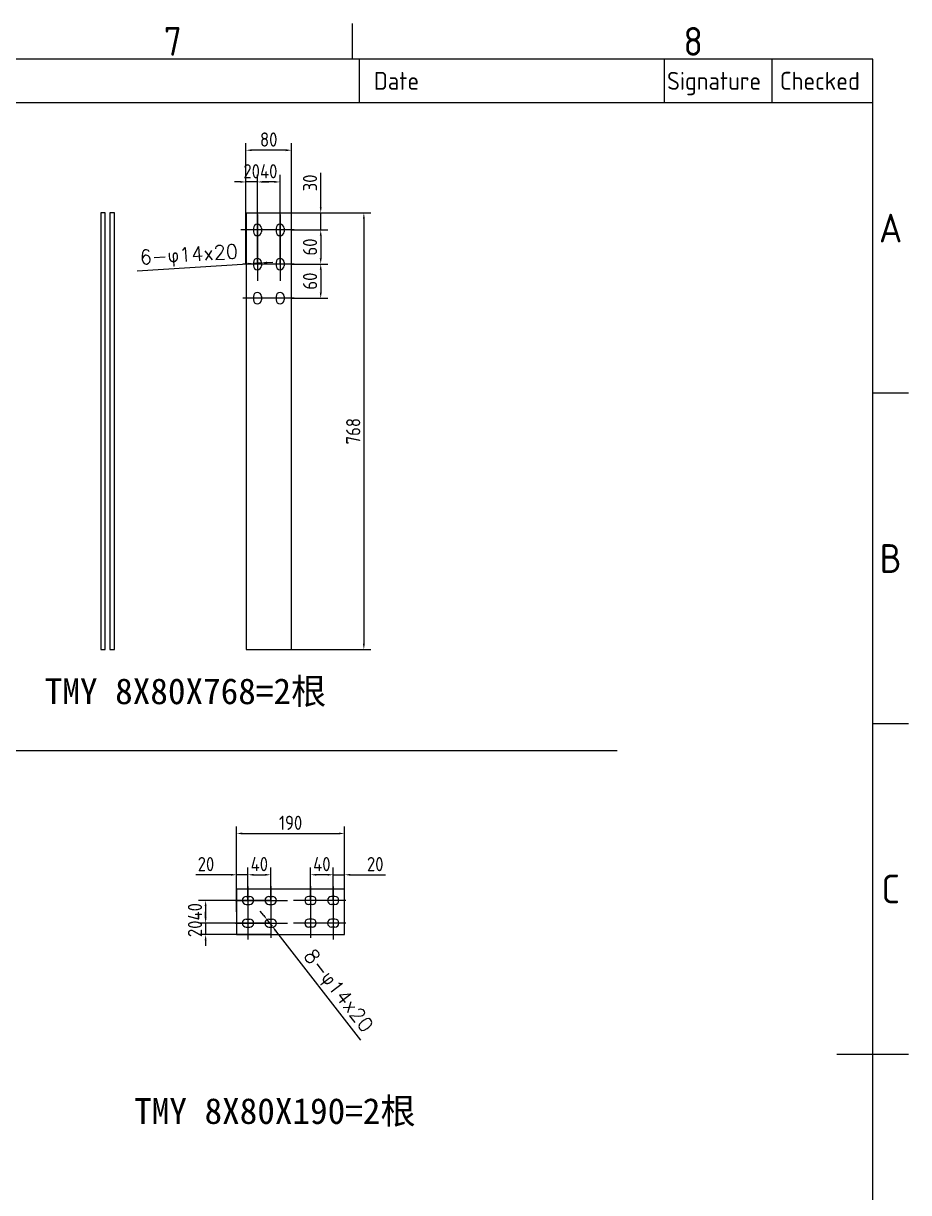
# Model space of a CAD drawing. Extents: x 619634 to 631942, y -3666 to 10046.
# Drawn here: x 623324 to 624882, y -2033 to 24 of the extents above; entities that cross this region are included whole.
import ezdxf
from ezdxf.enums import TextEntityAlignment as Align

# ---------------------------------------------------------------- set-up
doc = ezdxf.new("R2010")
doc.units = 0
doc.header["$LTSCALE"] = 1000
doc.header["$MEASUREMENT"] = 0
doc.header["$PDMODE"] = 35
doc.layers.get('0').update_dxf_attribs({"linetype": 'CONTINUOUS'})
doc.layers.get('Defpoints').update_dxf_attribs({"linetype": 'CONTINUOUS'})
for name, color, linetype in [('FRAME025', 7, 'CONTINUOUS'), ('FRAME050', 6, 'CONTINUOUS'), ('FRAME070', 5, 'CONTINUOUS'), ('标注', 3, 'CONTINUOUS')]:
    doc.layers.add(name, color=color, linetype=linetype)
doc.styles.add('ISOCP', font='isocp.shx')
doc.styles.get("Standard").update_dxf_attribs({"font": 'GBENOR', "bigfont": 'GBCBIG'})
doc.styles.add('STYLE2', font='', dxfattribs={"height": 7})
doc.styles.get('STYLE2').set_extended_font_data('SimSun')
doc.dimstyles.get("Standard").update_dxf_attribs({"dimscale": 100, "dimtxt": 3.5, "dimasz": 3.5, "dimexe": 0, "dimexo": 0, "dimgap": 0.2, "dimtad": 1, "dimdec": 0, "dimzin": 0, "dimdsep": 46, "dimtxsty": 'Standard', "dimcen": 0.09, "dimclrd": 3, "dimclre": 3, "dimclrt": 3, "dimadec": 0, "dimazin": 0, "dimtfac": 1, "dimtdec": 0, "dimtmove": 2, "dimatfit": 3, "dimfxl": 1, "dimtolj": 1, "dimtzin": 0, "dimarcsym": 0})
doc.dimstyles.new('STANDARD$0', dxfattribs={"dimtxt": 5, "dimasz": 5, "dimexe": 2.5, "dimexo": 0, "dimgap": 1.25, "dimtad": 1, "dimdec": 0, "dimzin": 0, "dimdsep": 46, "dimtxsty": 'Standard', "dimcen": 0, "dimadec": 0, "dimazin": 0, "dimtfac": 0.514286, "dimtdec": 0, "dimtix": 1, "dimtmove": 0, "dimatfit": 3, "dimfxl": 1, "dimtolj": 1, "dimtzin": 0, "dimarcsym": 0})

# ---------------------------------------------------------------- blocks, each defined once
blk = doc.blocks.new('*D1839')
at = {"layer": 'Defpoints', "color": 0}
for p in [(623759.2, -1519.1), (623644.7, -1559.1), (623759.2, -1559.1)]:
    blk.add_point(p, dxfattribs=at)
at = {"layer": '标注', "color": 0, "lineweight": -2}
for p, q in [((623759.2, -1519.1), (623632.2, -1519.1)), ((623644.7, -1529.1), (623644.7, -1549.1)), ((623759.2, -1559.1), (623632.2, -1559.1))]:
    blk.add_line(p, q, dxfattribs=at)
at = {"layer": '标注', "color": 0}
for points in [[(623643, -1529.1), (623646.3, -1529.1), (623644.7, -1519.1)], [(623643, -1549.1), (623646.3, -1549.1), (623644.7, -1559.1)]]:
    blk.add_solid(points, dxfattribs=at)
at = {"layer": '标注', "color": 0, "insert": (623625.9, -1539.1), "char_height": 25, "attachment_point": 5, "rotation": 90}
blk.add_mtext('\\A1;40', dxfattribs=at)
blk = doc.blocks.new('*D1840')
at = {"layer": 'Defpoints', "color": 0}
for p in [(623759.2, -1559.1), (623644.7, -1579.1), (623759.2, -1579.1)]:
    blk.add_point(p, dxfattribs=at)
at = {"layer": '标注', "color": 0, "lineweight": -2}
for p, q in [((623644.7, -1549.1), (623644.7, -1539.1)), ((623759.2, -1559.1), (623632.2, -1559.1)), ((623644.7, -1559.1), (623644.7, -1579.1)), ((623759.2, -1579.1), (623632.2, -1579.1)), ((623644.7, -1589.1), (623644.7, -1599.1))]:
    blk.add_line(p, q, dxfattribs=at)
at = {"layer": '标注', "color": 0}
for points in [[(623643, -1549.1), (623646.3, -1549.1), (623644.7, -1559.1)], [(623643, -1589.1), (623646.3, -1589.1), (623644.7, -1579.1)]]:
    blk.add_solid(points, dxfattribs=at)
at = {"layer": '标注', "color": 0, "insert": (623625.9, -1569.1), "char_height": 25, "attachment_point": 5, "rotation": 90}
blk.add_mtext('\\A1;20', dxfattribs=at)
blk = doc.blocks.new('*D1841')
at = {"layer": 'Defpoints', "color": 0}
for p in [(623753.2, -1553.6), (623761.8, -1564.6)]:
    blk.add_point(p, dxfattribs=at)
at = {"layer": '标注', "color": 0, "lineweight": -2}
for p, q in [((623747.1, -1545.7), (623740.9, -1537.8)), ((623753.2, -1553.6), (623761.8, -1564.6)), ((623917.5, -1764.7), (623768, -1572.5))]:
    blk.add_line(p, q, dxfattribs=at)
at = {"layer": '标注', "color": 0}
for points in [[(623748.4, -1544.7), (623745.8, -1546.7), (623753.2, -1553.6)], [(623769.3, -1571.5), (623766.6, -1573.5), (623761.8, -1564.6)]]:
    blk.add_solid(points, dxfattribs=at)
at = {"layer": '标注', "color": 0, "insert": (623876.1, -1679.8), "char_height": 25, "attachment_point": 5, "rotation": 307.883}
blk.add_mtext('\\A1;{\\Ftxt.shx|c0;8-}φ{\\Ftxt.shx|c0;14x20}', dxfattribs=at)
blk = doc.blocks.new('*D1842')
at = {"layer": 'Defpoints', "color": 0}
for p in [(623719.2, -1474), (623699.2, -1510.4), (623719.2, -1519.1)]:
    blk.add_point(p, dxfattribs=at)
at = {"layer": '标注', "color": 0, "lineweight": -2}
for p, q in [((623689.2, -1474), (623627.3, -1474)), ((623699.2, -1510.4), (623699.2, -1461.5)), ((623719.2, -1474), (623699.2, -1474)), ((623719.2, -1519.1), (623719.2, -1461.5)), ((623729.2, -1474), (623739.2, -1474))]:
    blk.add_line(p, q, dxfattribs=at)
at = {"layer": '标注', "color": 0}
for points in [[(623689.2, -1472.4), (623689.2, -1475.7), (623699.2, -1474)], [(623729.2, -1472.4), (623729.2, -1475.7), (623719.2, -1474)]]:
    blk.add_solid(points, dxfattribs=at)
at = {"layer": '标注', "color": 0, "insert": (623645.3, -1455.3), "char_height": 25, "attachment_point": 5}
blk.add_mtext('\\A1;20', dxfattribs=at)
blk = doc.blocks.new('*D1843')
at = {"layer": 'Defpoints', "color": 0}
for p in [(623759.2, -1474), (623719.2, -1519.1), (623759.2, -1519.1)]:
    blk.add_point(p, dxfattribs=at)
at = {"layer": '标注', "color": 0, "lineweight": -2}
for p, q in [((623719.2, -1519.1), (623719.2, -1461.5)), ((623729.2, -1474), (623749.2, -1474)), ((623759.2, -1519.1), (623759.2, -1461.5))]:
    blk.add_line(p, q, dxfattribs=at)
at = {"layer": '标注', "color": 0}
for points in [[(623729.2, -1472.4), (623729.2, -1475.7), (623719.2, -1474)], [(623749.2, -1472.4), (623749.2, -1475.7), (623759.2, -1474)]]:
    blk.add_solid(points, dxfattribs=at)
at = {"layer": '标注', "color": 0, "insert": (623739.2, -1455.3), "char_height": 25, "attachment_point": 5}
blk.add_mtext('\\A1;40', dxfattribs=at)
blk = doc.blocks.new('*D1844')
at = {"layer": 'Defpoints', "color": 0}
for p in [(623869.2, -1474), (623869.2, -1519.1), (623889.2, -1510.4)]:
    blk.add_point(p, dxfattribs=at)
at = {"layer": '标注', "color": 0, "lineweight": -2}
for p, q in [((623859.2, -1474), (623849.2, -1474)), ((623869.2, -1519.1), (623869.2, -1461.5)), ((623869.2, -1474), (623889.2, -1474)), ((623889.2, -1510.4), (623889.2, -1461.5)), ((623899.2, -1474), (623961.1, -1474))]:
    blk.add_line(p, q, dxfattribs=at)
at = {"layer": '标注', "color": 0}
for points in [[(623859.2, -1472.4), (623859.2, -1475.7), (623869.2, -1474)], [(623899.2, -1472.4), (623899.2, -1475.7), (623889.2, -1474)]]:
    blk.add_solid(points, dxfattribs=at)
at = {"layer": '标注', "color": 0, "insert": (623943.1, -1455.3), "char_height": 25, "attachment_point": 5}
blk.add_mtext('\\A1;20', dxfattribs=at)
blk = doc.blocks.new('*D1845')
at = {"layer": 'Defpoints', "color": 0}
for p in [(623829.2, -1474), (623829.2, -1519.1), (623869.2, -1519.1)]:
    blk.add_point(p, dxfattribs=at)
at = {"layer": '标注', "color": 0, "lineweight": -2}
for p, q in [((623829.2, -1519.1), (623829.2, -1461.5)), ((623859.2, -1474), (623839.2, -1474)), ((623869.2, -1519.1), (623869.2, -1461.5))]:
    blk.add_line(p, q, dxfattribs=at)
at = {"layer": '标注', "color": 0}
for points in [[(623839.2, -1472.4), (623839.2, -1475.7), (623829.2, -1474)], [(623859.2, -1472.4), (623859.2, -1475.7), (623869.2, -1474)]]:
    blk.add_solid(points, dxfattribs=at)
at = {"layer": '标注', "color": 0, "insert": (623849.2, -1455.3), "char_height": 25, "attachment_point": 5}
blk.add_mtext('\\A1;40', dxfattribs=at)
blk = doc.blocks.new('*D1846')
at = {"layer": 'Defpoints', "color": 0}
for p in [(623889.2, -1401.4), (623699.2, -1539.1), (623889.2, -1539.1)]:
    blk.add_point(p, dxfattribs=at)
at = {"layer": '标注', "color": 0, "lineweight": -2}
for p, q in [((623699.2, -1539.1), (623699.2, -1388.9)), ((623889.2, -1539.1), (623889.2, -1388.9)), ((623709.2, -1401.4), (623879.2, -1401.4))]:
    blk.add_line(p, q, dxfattribs=at)
at = {"layer": '标注', "color": 0}
for points in [[(623709.2, -1399.7), (623709.2, -1403), (623699.2, -1401.4)], [(623879.2, -1399.7), (623879.2, -1403), (623889.2, -1401.4)]]:
    blk.add_solid(points, dxfattribs=at)
at = {"layer": '标注', "color": 0, "insert": (623794.2, -1382.6), "char_height": 25, "attachment_point": 5}
blk.add_mtext('\\A1;190', dxfattribs=at)
blk = doc.blocks.new('*D1847')
at = {"layer": 'Defpoints', "color": 0}
for p in [(623755.7, -309.7), (623755.7, -1077.7), (623923.1, -1077.7)]:
    blk.add_point(p, dxfattribs=at)
at = {"layer": '标注', "color": 0, "lineweight": -2}
for p, q in [((623755.7, -309.7), (623935.6, -309.7)), ((623923.1, -319.7), (623923.1, -1067.7)), ((623755.7, -1077.7), (623935.6, -1077.7))]:
    blk.add_line(p, q, dxfattribs=at)
at = {"layer": '标注', "color": 0}
for points in [[(623921.5, -319.7), (623924.8, -319.7), (623923.1, -309.7)], [(623921.5, -1067.7), (623924.8, -1067.7), (623923.1, -1077.7)]]:
    blk.add_solid(points, dxfattribs=at)
at = {"layer": '标注', "color": 0, "insert": (623904.4, -693.7), "char_height": 25, "attachment_point": 5, "rotation": 90}
blk.add_mtext('\\A1;768', dxfattribs=at)
blk = doc.blocks.new('*D1848')
at = {"layer": 'Defpoints', "color": 0}
for p in [(623715.7, -199.4), (623715.7, -399.7), (623795.7, -399.7)]:
    blk.add_point(p, dxfattribs=at)
at = {"layer": '标注', "color": 0, "lineweight": -2}
for p, q in [((623715.7, -399.7), (623715.7, -186.9)), ((623785.7, -199.4), (623725.7, -199.4)), ((623795.7, -399.7), (623795.7, -186.9))]:
    blk.add_line(p, q, dxfattribs=at)
at = {"layer": '标注', "color": 0}
for points in [[(623725.7, -197.7), (623725.7, -201.1), (623715.7, -199.4)], [(623785.7, -197.7), (623785.7, -201.1), (623795.7, -199.4)]]:
    blk.add_solid(points, dxfattribs=at)
at = {"layer": '标注', "color": 0, "insert": (623755.7, -180.6), "char_height": 25, "attachment_point": 5}
blk.add_mtext('\\A1;80', dxfattribs=at)
blk = doc.blocks.new('*D1849')
at = {"layer": 'Defpoints', "color": 0}
for p in [(623735.7, -255.2), (623735.7, -399.7), (623775.7, -399.7)]:
    blk.add_point(p, dxfattribs=at)
at = {"layer": '标注', "color": 0, "lineweight": -2}
for p, q in [((623735.7, -399.7), (623735.7, -242.7)), ((623775.7, -399.7), (623775.7, -242.7)), ((623765.7, -255.2), (623745.7, -255.2))]:
    blk.add_line(p, q, dxfattribs=at)
at = {"layer": '标注', "color": 0}
for points in [[(623745.7, -253.5), (623745.7, -256.8), (623735.7, -255.2)], [(623765.7, -253.5), (623765.7, -256.8), (623775.7, -255.2)]]:
    blk.add_solid(points, dxfattribs=at)
at = {"layer": '标注', "color": 0, "insert": (623755.7, -236.4), "char_height": 25, "attachment_point": 5}
blk.add_mtext('\\A1;40', dxfattribs=at)
blk = doc.blocks.new('*D1850')
at = {"layer": 'Defpoints', "color": 0}
for p in [(623795.7, -339.7), (623795.7, -399.7), (623847.2, -399.7)]:
    blk.add_point(p, dxfattribs=at)
at = {"layer": '标注', "color": 0, "lineweight": -2}
for p, q in [((623795.7, -339.7), (623859.7, -339.7)), ((623847.2, -349.7), (623847.2, -389.7)), ((623795.7, -399.7), (623859.7, -399.7))]:
    blk.add_line(p, q, dxfattribs=at)
at = {"layer": '标注', "color": 0}
for points in [[(623845.5, -349.7), (623848.9, -349.7), (623847.2, -339.7)], [(623845.5, -389.7), (623848.9, -389.7), (623847.2, -399.7)]]:
    blk.add_solid(points, dxfattribs=at)
at = {"layer": '标注', "color": 0, "insert": (623828.4, -369.7), "char_height": 25, "attachment_point": 5, "rotation": 90}
blk.add_mtext('\\A1;60', dxfattribs=at)
blk = doc.blocks.new('*D1851')
at = {"layer": 'Defpoints', "color": 0}
for p in [(623715.7, -255.2), (623715.7, -399.7), (623735.7, -399.7)]:
    blk.add_point(p, dxfattribs=at)
at = {"layer": '标注', "color": 0, "lineweight": -2}
for p, q in [((623715.7, -399.7), (623715.7, -242.7)), ((623735.7, -399.7), (623735.7, -242.7)), ((623705.7, -255.2), (623695.7, -255.2)), ((623735.7, -255.2), (623715.7, -255.2)), ((623745.7, -255.2), (623755.7, -255.2))]:
    blk.add_line(p, q, dxfattribs=at)
at = {"layer": '标注', "color": 0}
for points in [[(623705.7, -253.5), (623705.7, -256.8), (623715.7, -255.2)], [(623745.7, -253.5), (623745.7, -256.8), (623735.7, -255.2)]]:
    blk.add_solid(points, dxfattribs=at)
at = {"layer": '标注', "color": 0, "insert": (623725.7, -236.4), "char_height": 25, "attachment_point": 5}
blk.add_mtext('\\A1;20', dxfattribs=at)
blk = doc.blocks.new('*D1852')
at = {"layer": 'Defpoints', "color": 0}
for p in [(623800.3, -309.7), (623795.7, -339.7), (623847.2, -339.7)]:
    blk.add_point(p, dxfattribs=at)
at = {"layer": '标注', "color": 0, "lineweight": -2}
for p, q in [((623847.2, -299.7), (623847.2, -239.2)), ((623800.3, -309.7), (623859.7, -309.7)), ((623847.2, -339.7), (623847.2, -309.7)), ((623795.7, -339.7), (623859.7, -339.7)), ((623847.2, -349.7), (623847.2, -359.7))]:
    blk.add_line(p, q, dxfattribs=at)
at = {"layer": '标注', "color": 0}
for points in [[(623845.5, -299.7), (623848.9, -299.7), (623847.2, -309.7)], [(623845.5, -349.7), (623848.9, -349.7), (623847.2, -339.7)]]:
    blk.add_solid(points, dxfattribs=at)
at = {"layer": '标注', "color": 0, "insert": (623828.4, -256.9), "char_height": 25, "attachment_point": 5, "rotation": 90}
blk.add_mtext('\\A1;30', dxfattribs=at)
blk = doc.blocks.new('*D1853')
at = {"layer": 'Defpoints', "color": 0}
for p in [(623728.7, -398.5), (623742.7, -397.6)]:
    blk.add_point(p, dxfattribs=at)
at = {"layer": '标注', "color": 0, "lineweight": -2}
for p, q in [((623524.3, -411.5), (623718.8, -399.1)), ((623742.7, -397.6), (623728.7, -398.5)), ((623752.7, -396.9), (623762.7, -396.3))]:
    blk.add_line(p, q, dxfattribs=at)
at = {"layer": '标注', "color": 0}
for points in [[(623718.7, -397.4), (623718.9, -400.8), (623728.7, -398.5)], [(623752.6, -395.3), (623752.8, -398.6), (623742.7, -397.6)]]:
    blk.add_solid(points, dxfattribs=at)
at = {"layer": '标注', "color": 0, "insert": (623615.3, -386.2), "char_height": 25, "attachment_point": 5, "rotation": 3.6468}
blk.add_mtext('\\A1;{\\Ftxt.shx|c0;6-}φ{\\Ftxt.shx|c0;14x20}', dxfattribs=at)
blk = doc.blocks.new('*D1854')
at = {"layer": 'Defpoints', "color": 0}
for p in [(623795.7, -399.7), (623795.7, -459.7), (623847.2, -459.7)]:
    blk.add_point(p, dxfattribs=at)
at = {"layer": '标注', "color": 0, "lineweight": -2}
for p, q in [((623795.7, -399.7), (623859.7, -399.7)), ((623847.2, -409.7), (623847.2, -449.7)), ((623795.7, -459.7), (623859.7, -459.7))]:
    blk.add_line(p, q, dxfattribs=at)
at = {"layer": '标注', "color": 0}
for points in [[(623845.5, -409.7), (623848.9, -409.7), (623847.2, -399.7)], [(623845.5, -449.7), (623848.9, -449.7), (623847.2, -459.7)]]:
    blk.add_solid(points, dxfattribs=at)
at = {"layer": '标注', "color": 0, "insert": (623828.4, -429.7), "char_height": 25, "attachment_point": 5, "rotation": 90}
blk.add_mtext('\\A1;60', dxfattribs=at)

msp = doc.modelspace()

# ---------------------------------------------------------------- linework, layer by layer
at = {"color": 7}
for p, q in [((623468.072, -309.681), (623460.072, -309.681)), ((623484.072, -309.681), (623476.072, -309.681)), ((623715.734, -309.681), (623795.734, -309.681)), ((623800.339, -339.681), (623706.815, -339.681)), ((623728.734, -336.681), (623728.734, -342.681)), ((623742.734, -336.681), (623742.734, -342.681)), ((623768.734, -336.681), (623768.734, -342.681)), ((623782.734, -336.681), (623782.734, -342.681))]:
    msp.add_line(p, q, dxfattribs=at)
for centre in [(623735.734, -336.681), (623775.734, -336.681)]:
    msp.add_arc(centre, 7, 0, 180, dxfattribs=at)
at = {"layer": 'FRAME050'}
for p, q in [((623902.86, -39.45), (623902.86, 23.73)), ((624881.695, -627.024), (624818.515, -627.024)), ((624881.695, -1208.28), (624818.515, -1208.28)), ((624755.335, -1789.536), (624881.695, -1789.536))]:
    msp.add_line(p, q, dxfattribs=at)
at = {"layer": 'FRAME070'}
for p, q in [((624818.515, -39.45), (619987.738, -39.45)), ((623915.496, -115.266), (623915.496, -39.45)), ((624452.071, -115.266), (624452.071, -39.45)), ((624641.611, -115.266), (624641.611, -39.45)), ((624818.515, -3539.622), (624818.515, -39.45)), ((622386.54, -115.266), (624818.515, -115.266))]:
    msp.add_line(p, q, dxfattribs=at)
at = {"layer": '标注', "color": 0}
for p, q in [((623460.051, -309.686), (623460.044, -1077.681)), ((623468.044, -1077.681), (623468.072, -309.686)), ((623476.051, -309.686), (623476.044, -1077.681)), ((623484.044, -1077.681), (623484.072, -309.686)), ((623715.734, -309.681), (623715.734, -1077.681)), ((623735.734, -312.475), (623735.734, -429.373)), ((623775.734, -312.475), (623775.734, -429.373)), ((623795.734, -1077.681), (623795.734, -309.681)), ((623800.516, -399.681), (623709.919, -399.681)), ((623728.734, -396.681), (623728.734, -402.681)), ((623742.734, -396.681), (623742.734, -402.681)), ((623768.734, -396.681), (623768.734, -402.681)), ((623782.734, -396.681), (623782.734, -402.681)), ((623800.516, -459.681), (623709.919, -459.681)), ((623728.734, -456.681), (623728.734, -462.681)), ((623742.734, -456.681), (623742.734, -462.681)), ((623768.734, -456.681), (623768.734, -462.681)), ((623782.734, -456.681), (623782.734, -462.681)), ((623460.044, -1077.681), (623468.044, -1077.681)), ((623476.044, -1077.681), (623484.044, -1077.681)), ((623715.734, -1077.681), (623795.734, -1077.681)), ((621531.106, -1255.399), (624368.842, -1255.399)), ((623699.187, -1499.094), (623699.187, -1579.094)), ((623889.187, -1499.094), (623699.187, -1499.094)), ((623719.187, -1494.489), (623719.187, -1588.013)), ((623759.187, -1494.313), (623759.187, -1584.909)), ((623829.187, -1494.313), (623829.187, -1584.909)), ((623869.187, -1494.489), (623869.187, -1588.013)), ((623889.187, -1579.094), (623889.187, -1499.094)), ((623696.981, -1519.094), (623788.879, -1519.094)), ((623716.187, -1512.094), (623722.187, -1512.094)), ((623756.187, -1512.094), (623762.187, -1512.094)), ((623891.393, -1519.094), (623799.495, -1519.094)), ((623832.187, -1512.094), (623826.187, -1512.094)), ((623872.187, -1512.094), (623866.187, -1512.094)), ((623716.187, -1526.094), (623722.187, -1526.094)), ((623756.187, -1526.094), (623762.187, -1526.094)), ((623832.187, -1526.094), (623826.187, -1526.094)), ((623872.187, -1526.094), (623866.187, -1526.094)), ((623696.981, -1559.094), (623788.879, -1559.094)), ((623716.187, -1552.094), (623722.187, -1552.094)), ((623756.187, -1552.094), (623762.187, -1552.094)), ((623891.393, -1559.094), (623799.495, -1559.094)), ((623832.187, -1552.094), (623826.187, -1552.094)), ((623872.187, -1552.094), (623866.187, -1552.094)), ((623699.187, -1579.094), (623889.187, -1579.094)), ((623716.187, -1566.094), (623722.187, -1566.094)), ((623756.187, -1566.094), (623762.187, -1566.094)), ((623832.187, -1566.094), (623826.187, -1566.094)), ((623872.187, -1566.094), (623866.187, -1566.094))]:
    msp.add_line(p, q, dxfattribs=at)
for centre, start, end in [((623735.734, -342.681), 180, 0), ((623775.734, -342.681), 180, 0), ((623735.734, -396.681), 0, 180), ((623775.734, -396.681), 0, 180), ((623735.734, -402.681), 180, 0), ((623775.734, -402.681), 180, 0), ((623735.734, -456.681), 0, 180), ((623775.734, -456.681), 0, 180), ((623735.734, -462.681), 180, 0), ((623775.734, -462.681), 180, 0), ((623716.187, -1519.094), 90, 270), ((623722.187, -1519.094), 270, 90), ((623756.187, -1519.094), 90, 270), ((623762.187, -1519.094), 270, 90), ((623826.187, -1519.094), 90, 270), ((623832.187, -1519.094), 270, 90), ((623866.187, -1519.094), 90, 270), ((623872.187, -1519.094), 270, 90), ((623716.187, -1559.094), 90, 270), ((623722.187, -1559.094), 270, 90), ((623756.187, -1559.094), 90, 270), ((623762.187, -1559.094), 270, 90), ((623826.187, -1559.094), 90, 270), ((623832.187, -1559.094), 270, 90), ((623866.187, -1559.094), 90, 270), ((623872.187, -1559.094), 270, 90)]:
    msp.add_arc(centre, 7, start, end, dxfattribs=at)

# ---------------------------------------------------------------- texts
at = {"layer": 'FRAME025', "style": 'ISOCP'}
for s, p in [('Date', (623940.768, -77.358)), ('Signature', (624456.633, -77.358)), ('Checked', (624655.296, -77.358))]:
    msp.add_text(s, height=31.59, dxfattribs=at).set_placement(p, align=Align.MIDDLE_LEFT)
at = {"layer": 'FRAME050', "style": 'ISOCP'}
for s, p in [('7', (623586.96, -7.86)), ('8', (624502.615, -7.86)), ('A', (624850.105, -336.396)), ('B', (624850.105, -917.652)), ('C', (624850.105, -1498.908))]:
    msp.add_text(s, height=50.544, dxfattribs=at).set_placement(p, align=Align.MIDDLE)
at = {"layer": '标注', "color": 0, "style": 'STYLE2'}
for s, p in [('TMY 8X80X768=2根', (623361.701, -1173.877)), ('TMY 8X80X190=2根', (623518.981, -1912.363))]:
    msp.add_text(s, height=45.4896, dxfattribs=at).set_placement(p)

# ---------------------------------------------------------------- dimensions: what is measured, and where the dimension line sits
at = {"layer": '标注', "color": 0}
for base, p1, p2, angle, picture, middle in [((623715.734, -199.4), (623795.734, -399.681), (623715.734, -399.681), 180, '*D1848', (623755.734, -180.65)), ((623715.734, -255.152), (623735.734, -399.681), (623715.734, -399.681), 180, '*D1851', (623725.734, -236.402)), ((623735.734, -255.152), (623775.734, -399.681), (623735.734, -399.681), 180, '*D1849', (623755.734, -236.402)), ((623923.129, -1077.681), (623755.734, -309.681), (623755.734, -1077.681), 90, '*D1847', (623904.379, -693.681)), ((623847.198, -399.681), (623795.734, -339.681), (623795.734, -399.681), 90, '*D1850', (623828.448, -369.681)), ((623847.198, -459.681), (623795.734, -399.681), (623795.734, -459.681), 90, '*D1854', (623828.448, -429.681)), ((623829.187, -1474.038), (623869.187, -1519.094), (623829.187, -1519.094), 180, '*D1845', (623849.187, -1455.288)), ((623644.658, -1559.094), (623759.187, -1519.094), (623759.187, -1559.094), 270, '*D1839', (623625.908, -1539.094)), ((623644.658, -1579.094), (623759.187, -1559.094), (623759.187, -1579.094), 270, '*D1840', (623625.908, -1569.094))]:
    dim = msp.add_linear_dim(base=base, p1=p1, p2=p2, angle=angle, dimstyle='STANDARD$0', override={"dimscale": 5, "dimasz": 2}, dxfattribs=at)
    dim.commit()
    dim.dimension.update_dxf_attribs({"geometry": picture, "text_midpoint": middle})
for base, p1, p2, angle, picture, middle in [((623847.198, -339.681), (623800.339, -309.681), (623795.734, -339.681), 90, '*D1852', (623847.198, -256.931)), ((623869.187, -1474.038), (623889.187, -1510.429), (623869.187, -1519.094), 180, '*D1844', (623943.07, -1474.038))]:
    dim = msp.add_linear_dim(base=base, p1=p1, p2=p2, angle=angle, dimstyle='STANDARD$0', override={"dimscale": 5, "dimasz": 2}, dxfattribs=at)
    dim.commit()
    dim.dimension.update_dxf_attribs({"geometry": picture, "text_midpoint": middle, "dimtype": 160})
dim = msp.add_diameter_dim_2p(p1=(623742.72, -397.563), p2=(623728.748, -398.454), text='{\\Ftxt.shx|c0;6-}φ{\\Ftxt.shx|c0;14x20}', dimstyle='Standard', override={"dimscale": 5, "dimtxt": 5, "dimasz": 2, "dimexe": 2.5, "dimgap": 1.25, "dimcen": 0, "dimclrd": 0, "dimclre": 0, "dimclrt": 0, "dimtfac": 0.514286, "dimtix": 1, "dimtmove": 0}, dxfattribs=at)
dim.commit()
dim.dimension.update_dxf_attribs({"geometry": '*D1853', "text_midpoint": (623615.307, -386.205)})
for base, p1, p2, picture, middle in [((623889.187, -1401.363), (623699.187, -1539.094), (623889.187, -1539.094), '*D1846', (623794.187, -1382.613)), ((623759.187, -1474.038), (623719.187, -1519.094), (623759.187, -1519.094), '*D1843', (623739.187, -1455.288))]:
    dim = msp.add_linear_dim(base=base, p1=p1, p2=p2, dimstyle='STANDARD$0', override={"dimscale": 5, "dimasz": 2}, dxfattribs=at)
    dim.commit()
    dim.dimension.update_dxf_attribs({"geometry": picture, "text_midpoint": middle})
dim = msp.add_linear_dim(base=(623719.187, -1474.038), p1=(623699.187, -1510.429), p2=(623719.187, -1519.094), dimstyle='STANDARD$0', override={"dimscale": 5, "dimasz": 2}, dxfattribs=at)
dim.commit()
dim.dimension.update_dxf_attribs({"geometry": '*D1842', "text_midpoint": (623645.304, -1474.038), "dimtype": 160})
dim = msp.add_diameter_dim_2p(p1=(623753.216, -1553.569), p2=(623761.813, -1564.619), text='{\\Ftxt.shx|c0;8-}φ{\\Ftxt.shx|c0;14x20}', dimstyle='Standard', override={"dimscale": 5, "dimtxt": 5, "dimasz": 2, "dimexe": 2.5, "dimgap": 1.25, "dimcen": 0, "dimclrd": 0, "dimclre": 0, "dimclrt": 0, "dimtfac": 0.514286, "dimtix": 1, "dimtmove": 0}, dxfattribs=at)
dim.commit()
dim.dimension.update_dxf_attribs({"geometry": '*D1841', "text_midpoint": (623860.749, -1691.785), "dimtype": 163})

doc.saveas('drawing.dxf')
